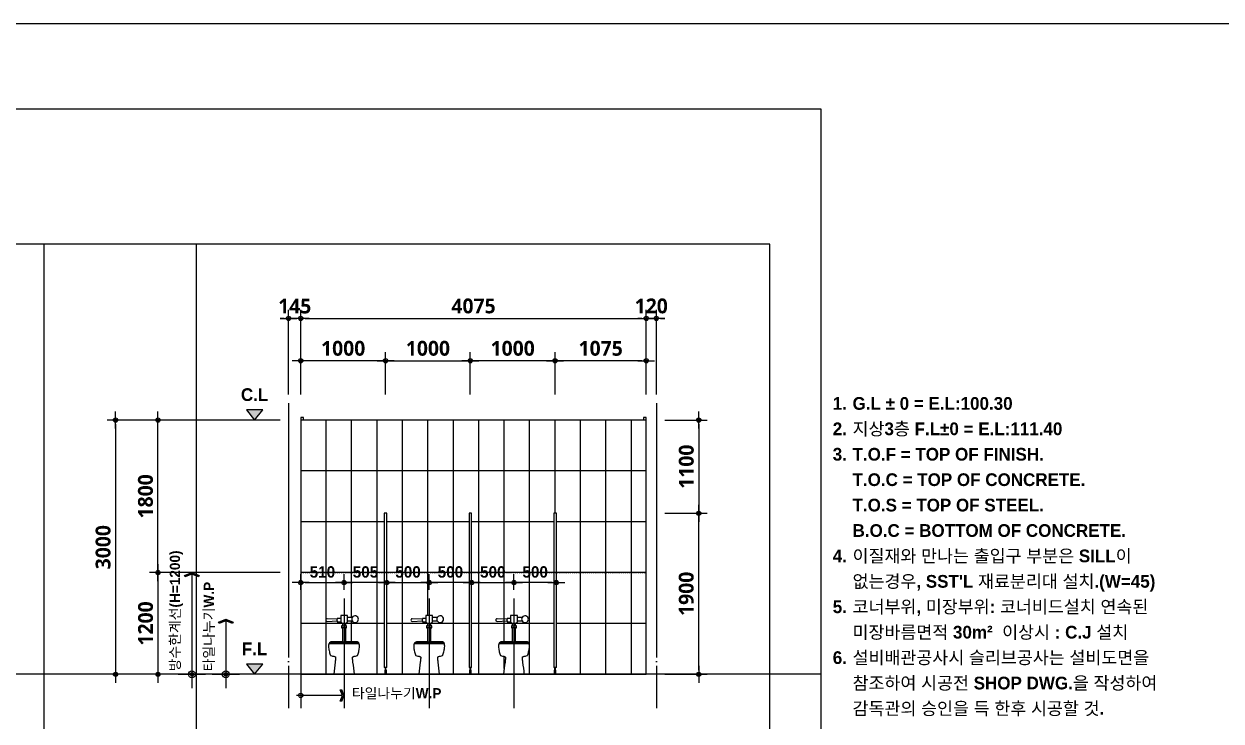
# Model space of a CAD drawing. Header units: millimetres. Extents: x 0 to 336000, y 0 to 30768.
# Drawn here: x 279099 to 293223, y 21473 to 29700 of the extents above; entities that cross this region are included whole.
import ezdxf
from ezdxf.enums import TextEntityAlignment as Align

# ---------------------------------------------------------------- set-up
doc = ezdxf.new("R2010")
doc.units = ezdxf.units.MM
doc.header["$LTSCALE"] = 50
doc.linetypes.add('CEN', pattern=[62, 60, -1, 0, -1])
doc.linetypes.add('HID', pattern=[0.5, 0.25, -0.25])
doc.layers.get('Defpoints').update_dxf_attribs({"color": 153})
for name, color, linetype in [('A-ANNO-DIM', 4, 'Continuous'), ('A-ANNO-GRA1', 7, 'Continuous'), ('A-ANNO-SYMB', 7, 'Continuous'), ('A-ANNO-TEXT1', 7, 'Continuous'), ('A-ANNO-TITL', 7, 'Continuous'), ('A-CEN', 1, 'CEN'), ('A-FLOR-TOIL-ELE2', 4, 'Continuous'), ('A-FLOR-TOIL-TILE', 8, 'Continuous'), ('A-ST-AXIS-DIM', 7, 'Continuous'), ('CEN', 1, 'Continuous'), ('DIM', 7, 'Continuous'), ('ELE2', 3, 'Continuous'), ('FUR', 4, 'Continuous'), ('HID', 7, 'HID')]:
    doc.layers.add(name, color=color, linetype=linetype)
doc.layers.add('G(그리드1)', color=185, linetype='Continuous', plot=False)
doc.layers.add('G(그리드2)', color=235, linetype='Continuous', plot=False)
doc.styles.add('2020음성 1차', font='나눔고딕Bold.ttf')
doc.styles.add('SH_진천_나눔', font='')
doc.styles.get('SH_진천_나눔').set_extended_font_data('NanumGothic', bold=True)
doc.dimstyles.new('SHP 50', dxfattribs={"dimscale": 50, "dimtxt": 3.5, "dimasz": 1, "dimexe": 2, "dimexo": 2, "dimgap": 1, "dimtad": 1, "dimdec": 0, "dimzin": 0, "dimdsep": 46, "dimtxsty": 'SH_진천_나눔', "dimblk": 'DIMDOT', "dimcen": 0.09, "dimclrd": 256, "dimclre": 256, "dimclrt": 3, "dimadec": 0, "dimazin": 1, "dimtfac": 1, "dimtdec": 0, "dimtix": 1, "dimtmove": 2, "dimatfit": 0, "dimldrblk": 'DIMDOT', "dimfxl": 1, "dimtolj": 1, "dimtzin": 0, "dimlwd": -1, "dimlwe": -1, "dimarcsym": 0})
doc.dimstyles.new('SHP 50내부', dxfattribs={"dimscale": 50, "dimtxt": 2.7, "dimasz": 1, "dimexe": 2, "dimexo": 2, "dimgap": 1, "dimtad": 1, "dimdec": 0, "dimzin": 0, "dimdsep": 46, "dimtxsty": '2020음성 1차', "dimblk": 'DIMDOT', "dimcen": 0.09, "dimclrd": 256, "dimclre": 256, "dimclrt": 3, "dimadec": 0, "dimazin": 1, "dimtfac": 1, "dimtdec": 0, "dimtix": 1, "dimtmove": 2, "dimatfit": 0, "dimldrblk": 'DIMDOT', "dimfxl": 1, "dimtolj": 1, "dimtzin": 0, "dimlwd": -1, "dimlwe": -1, "dimarcsym": 0})

# ---------------------------------------------------------------- blocks, each defined once
blk = doc.blocks.new('DIMDOT')
at = {"color": 0}
blk.add_line((-2, 0), (2, 0), dxfattribs=at)
for radius in [0.5, 0.25]:
    blk.add_circle((0, 0), radius, dxfattribs=at)
blk = doc.blocks.new('*D22505')
at = {"layer": 'A-ST-AXIS-DIM'}
for p, q in [((282220, 25325), (282220, 26325)), ((282365, 25325), (282365, 26325)), ((282170, 26225), (282120, 26225)), ((282365, 26225), (282220, 26225)), ((282415, 26225), (282465, 26225))]:
    blk.add_line(p, q, dxfattribs=at)
at = {"layer": 'Defpoints', "color": 0}
for p in [(282220, 26225), (282220, 25225), (282365, 25225)]:
    blk.add_point(p, dxfattribs=at)
at = {"layer": 'A-ST-AXIS-DIM', "linetype": 'ByBlock', "xscale": 50, "yscale": 50, "zscale": 50}
blk.add_blockref('DIMDOT', (282220, 26225), dxfattribs=at)
at = {"layer": 'A-ST-AXIS-DIM', "linetype": 'ByBlock', "xscale": 50, "yscale": 50, "zscale": 50, "rotation": 180}
blk.add_blockref('DIMDOT', (282365, 26225), dxfattribs=at)
at = {"layer": 'A-ST-AXIS-DIM', "color": 3, "insert": (282293, 26370), "char_height": 175, "attachment_point": 5, "style": 'SH_진천_나눔'}
blk.add_mtext('\\A1;145', dxfattribs=at)
blk = doc.blocks.new('*D22506')
at = {"layer": 'A-ST-AXIS-DIM'}
for p, q in [((282365, 25325), (282365, 26325)), ((286440, 25325), (286440, 26325)), ((282415, 26225), (286390, 26225))]:
    blk.add_line(p, q, dxfattribs=at)
at = {"layer": 'Defpoints', "color": 0}
for p in [(286440, 26225), (282365, 25225), (286440, 25225)]:
    blk.add_point(p, dxfattribs=at)
at = {"layer": 'A-ST-AXIS-DIM', "linetype": 'ByBlock', "xscale": 50, "yscale": 50, "zscale": 50, "rotation": 180}
blk.add_blockref('DIMDOT', (282365, 26225), dxfattribs=at)
at = {"layer": 'A-ST-AXIS-DIM', "linetype": 'ByBlock', "xscale": 50, "yscale": 50, "zscale": 50}
blk.add_blockref('DIMDOT', (286440, 26225), dxfattribs=at)
at = {"layer": 'A-ST-AXIS-DIM', "color": 3, "insert": (284403, 26371), "char_height": 175, "attachment_point": 5, "style": 'SH_진천_나눔'}
blk.add_mtext('\\A1;4075', dxfattribs=at)
blk = doc.blocks.new('*D22507')
at = {"layer": 'A-ST-AXIS-DIM'}
for p, q in [((286440, 25325), (286440, 26325)), ((286560, 25325), (286560, 26325)), ((286390, 26225), (286340, 26225)), ((286440, 26225), (286560, 26225)), ((286610, 26225), (286660, 26225))]:
    blk.add_line(p, q, dxfattribs=at)
at = {"layer": 'Defpoints', "color": 0}
for p in [(286560, 26225), (286440, 25225), (286560, 25225)]:
    blk.add_point(p, dxfattribs=at)
at = {"layer": 'A-ST-AXIS-DIM', "linetype": 'ByBlock', "xscale": 50, "yscale": 50, "zscale": 50}
blk.add_blockref('DIMDOT', (286440, 26225), dxfattribs=at)
at = {"layer": 'A-ST-AXIS-DIM', "linetype": 'ByBlock', "xscale": 50, "yscale": 50, "zscale": 50, "rotation": 180}
blk.add_blockref('DIMDOT', (286560, 26225), dxfattribs=at)
at = {"layer": 'A-ST-AXIS-DIM', "color": 3, "insert": (286500, 26371), "char_height": 175, "attachment_point": 5, "style": 'SH_진천_나눔'}
blk.add_mtext('\\A1;120', dxfattribs=at)
blk = doc.blocks.new('*D22508')
at = {"layer": 'A-ST-AXIS-DIM'}
for p, q in [((282120, 25025), (280080, 25025)), ((280180, 24975), (280180, 22075)), ((282120, 22025), (280080, 22025))]:
    blk.add_line(p, q, dxfattribs=at)
at = {"layer": 'Defpoints', "color": 0}
for p in [(282220, 25025), (280180, 22025), (282220, 22025)]:
    blk.add_point(p, dxfattribs=at)
at = {"layer": 'A-ST-AXIS-DIM', "linetype": 'ByBlock', "xscale": 50, "yscale": 50, "zscale": 50}
for p, rotation in [((280180, 25025), 90), ((280180, 22025), 270)]:
    blk.add_blockref('DIMDOT', p, dxfattribs=dict(at, rotation=rotation))
at = {"layer": 'A-ST-AXIS-DIM', "color": 3, "insert": (280033, 23525), "char_height": 175, "attachment_point": 5, "rotation": 90, "style": 'SH_진천_나눔'}
blk.add_mtext('\\A1;3000', dxfattribs=at)
blk = doc.blocks.new('*D22509')
at = {"layer": 'A-ST-AXIS-DIM'}
for p, q in [((282120, 25025), (280580, 25025)), ((280680, 23275), (280680, 24975)), ((282120, 23225), (280580, 23225))]:
    blk.add_line(p, q, dxfattribs=at)
at = {"layer": 'Defpoints', "color": 0}
for p in [(280680, 25025), (282220, 25025), (282220, 23225)]:
    blk.add_point(p, dxfattribs=at)
at = {"layer": 'A-ST-AXIS-DIM', "linetype": 'ByBlock', "xscale": 50, "yscale": 50, "zscale": 50}
for p, rotation in [((280680, 25025), 90), ((280680, 23225), 270)]:
    blk.add_blockref('DIMDOT', p, dxfattribs=dict(at, rotation=rotation))
at = {"layer": 'A-ST-AXIS-DIM', "color": 3, "insert": (280533, 24125), "char_height": 175, "attachment_point": 5, "rotation": 90, "style": 'SH_진천_나눔'}
blk.add_mtext('\\A1;1800', dxfattribs=at)
blk = doc.blocks.new('*D22510')
at = {"layer": 'A-ST-AXIS-DIM'}
for p, q in [((282120, 23225), (280580, 23225)), ((280680, 23175), (280680, 22075)), ((282120, 22025), (280580, 22025))]:
    blk.add_line(p, q, dxfattribs=at)
at = {"layer": 'Defpoints', "color": 0}
for p in [(282220, 23225), (280680, 22025), (282220, 22025)]:
    blk.add_point(p, dxfattribs=at)
at = {"layer": 'A-ST-AXIS-DIM', "linetype": 'ByBlock', "xscale": 50, "yscale": 50, "zscale": 50}
for p, rotation in [((280680, 23225), 90), ((280680, 22025), 270)]:
    blk.add_blockref('DIMDOT', p, dxfattribs=dict(at, rotation=rotation))
at = {"layer": 'A-ST-AXIS-DIM', "color": 3, "insert": (280534, 22625), "char_height": 175, "attachment_point": 5, "rotation": 90, "style": 'SH_진천_나눔'}
blk.add_mtext('\\A1;1200', dxfattribs=at)
blk = doc.blocks.new('*D22511')
at = {"layer": 'A-ST-AXIS-DIM'}
for p, q in [((286660, 23925), (287160, 23925)), ((287060, 22075), (287060, 23875)), ((286660, 22025), (287160, 22025))]:
    blk.add_line(p, q, dxfattribs=at)
at = {"layer": 'Defpoints', "color": 0}
for p in [(286560, 23925), (287060, 23925), (286560, 22025)]:
    blk.add_point(p, dxfattribs=at)
at = {"layer": 'A-ST-AXIS-DIM', "linetype": 'ByBlock', "xscale": 50, "yscale": 50, "zscale": 50}
for p, rotation in [((287060, 23925), 90), ((287060, 22025), 270)]:
    blk.add_blockref('DIMDOT', p, dxfattribs=dict(at, rotation=rotation))
at = {"layer": 'A-ST-AXIS-DIM', "color": 3, "insert": (286913, 22975), "char_height": 175, "attachment_point": 5, "rotation": 90, "style": 'SH_진천_나눔'}
blk.add_mtext('\\A1;1900', dxfattribs=at)
blk = doc.blocks.new('*D22512')
at = {"layer": 'A-ST-AXIS-DIM'}
for p, q in [((286660, 25025), (287160, 25025)), ((287060, 24975), (287060, 23975)), ((286660, 23925), (287160, 23925))]:
    blk.add_line(p, q, dxfattribs=at)
at = {"layer": 'Defpoints', "color": 0}
for p in [(286560, 25025), (286560, 23925), (287060, 23925)]:
    blk.add_point(p, dxfattribs=at)
at = {"layer": 'A-ST-AXIS-DIM', "linetype": 'ByBlock', "xscale": 50, "yscale": 50, "zscale": 50}
for p, rotation in [((287060, 25025), 90), ((287060, 23925), 270)]:
    blk.add_blockref('DIMDOT', p, dxfattribs=dict(at, rotation=rotation))
at = {"layer": 'A-ST-AXIS-DIM', "color": 3, "insert": (286914, 24475), "char_height": 175, "attachment_point": 5, "rotation": 90, "style": 'SH_진천_나눔'}
blk.add_mtext('\\A1;1100', dxfattribs=at)
blk = doc.blocks.new('*D22513')
at = {"layer": 'A-ST-AXIS-DIM'}
for p, q in [((282365, 25325), (282365, 25825)), ((283315, 25725), (282415, 25725)), ((283365, 25325), (283365, 25825))]:
    blk.add_line(p, q, dxfattribs=at)
at = {"layer": 'Defpoints', "color": 0}
for p in [(282365, 25725), (282365, 25225), (283365, 25225)]:
    blk.add_point(p, dxfattribs=at)
at = {"layer": 'A-ST-AXIS-DIM', "linetype": 'ByBlock', "xscale": 50, "yscale": 50, "zscale": 50, "rotation": 180}
blk.add_blockref('DIMDOT', (282365, 25725), dxfattribs=at)
at = {"layer": 'A-ST-AXIS-DIM', "linetype": 'ByBlock', "xscale": 50, "yscale": 50, "zscale": 50}
blk.add_blockref('DIMDOT', (283365, 25725), dxfattribs=at)
at = {"layer": 'A-ST-AXIS-DIM', "color": 3, "insert": (282865, 25871), "char_height": 175, "attachment_point": 5, "style": 'SH_진천_나눔'}
blk.add_mtext('\\A1;1000', dxfattribs=at)
blk = doc.blocks.new('*D22514')
at = {"layer": 'A-ST-AXIS-DIM'}
for p, q in [((285365, 25325), (285365, 25825)), ((286390, 25725), (285415, 25725)), ((286440, 25325), (286440, 25825))]:
    blk.add_line(p, q, dxfattribs=at)
at = {"layer": 'Defpoints', "color": 0}
for p in [(285365, 25725), (285365, 25225), (286440, 25225)]:
    blk.add_point(p, dxfattribs=at)
at = {"layer": 'A-ST-AXIS-DIM', "linetype": 'ByBlock', "xscale": 50, "yscale": 50, "zscale": 50, "rotation": 180}
blk.add_blockref('DIMDOT', (285365, 25725), dxfattribs=at)
at = {"layer": 'A-ST-AXIS-DIM', "linetype": 'ByBlock', "xscale": 50, "yscale": 50, "zscale": 50}
blk.add_blockref('DIMDOT', (286440, 25725), dxfattribs=at)
at = {"layer": 'A-ST-AXIS-DIM', "color": 3, "insert": (285903, 25871), "char_height": 175, "attachment_point": 5, "style": 'SH_진천_나눔'}
blk.add_mtext('\\A1;1075', dxfattribs=at)
blk = doc.blocks.new('ARROWX')
blk.add_lwpolyline([(-0.2, -0.5), (-0.293, -0.463), (-0.108, 0), (-0.293, 0.463), (-0.2, 0.5), (0, 0)], close=True)
for points in [[(-0.2, 0.5), (-0.293, 0.463), (0, 0), (-0.108, 0)], [(0, 0), (-0.108, 0), (-0.2, -0.5), (-0.293, -0.463)]]:
    blk.add_solid(points)
blk = doc.blocks.new('Z_DOT')
at = {"layer": 'DIM', "color": 0}
for p, q in [((0, -3), (0, 3)), ((-3, 0), (3, 0))]:
    blk.add_line(p, q, dxfattribs=at)
for radius in [0.75, 0.375]:
    blk.add_circle((0, 0), radius, dxfattribs=at)
blk = doc.blocks.new('*D22515')
at = {"layer": 'A-ST-AXIS-DIM'}
for p, q in [((283365, 25325), (283365, 25825)), ((283415, 25725), (284315, 25725)), ((284365, 25325), (284365, 25825))]:
    blk.add_line(p, q, dxfattribs=at)
at = {"layer": 'Defpoints', "color": 0}
for p in [(284365, 25725), (283365, 25225), (284365, 25225)]:
    blk.add_point(p, dxfattribs=at)
at = {"layer": 'A-ST-AXIS-DIM', "linetype": 'ByBlock', "xscale": 50, "yscale": 50, "zscale": 50, "rotation": 180}
blk.add_blockref('DIMDOT', (283365, 25725), dxfattribs=at)
at = {"layer": 'A-ST-AXIS-DIM', "linetype": 'ByBlock', "xscale": 50, "yscale": 50, "zscale": 50}
blk.add_blockref('DIMDOT', (284365, 25725), dxfattribs=at)
at = {"layer": 'A-ST-AXIS-DIM', "color": 3, "insert": (283865, 25871), "char_height": 175, "attachment_point": 5, "style": 'SH_진천_나눔'}
blk.add_mtext('\\A1;1000', dxfattribs=at)
blk = doc.blocks.new('*D22516')
at = {"layer": 'A-ST-AXIS-DIM'}
for p, q in [((284365, 25325), (284365, 25825)), ((285315, 25725), (284415, 25725)), ((285365, 25325), (285365, 25825))]:
    blk.add_line(p, q, dxfattribs=at)
at = {"layer": 'Defpoints', "color": 0}
for p in [(284365, 25725), (284365, 25225), (285365, 25225)]:
    blk.add_point(p, dxfattribs=at)
at = {"layer": 'A-ST-AXIS-DIM', "linetype": 'ByBlock', "xscale": 50, "yscale": 50, "zscale": 50, "rotation": 180}
blk.add_blockref('DIMDOT', (284365, 25725), dxfattribs=at)
at = {"layer": 'A-ST-AXIS-DIM', "linetype": 'ByBlock', "xscale": 50, "yscale": 50, "zscale": 50}
blk.add_blockref('DIMDOT', (285365, 25725), dxfattribs=at)
at = {"layer": 'A-ST-AXIS-DIM', "color": 3, "insert": (284865, 25871), "char_height": 175, "attachment_point": 5, "style": 'SH_진천_나눔'}
blk.add_mtext('\\A1;1000', dxfattribs=at)
blk = doc.blocks.new('*D22517')
at = {"layer": 'A-ANNO-DIM'}
for p, q in [((282365, 23020), (282365, 23208)), ((282876, 23020), (282876, 23208)), ((282415, 23108), (282826, 23108))]:
    blk.add_line(p, q, dxfattribs=at)
at = {"layer": 'Defpoints', "color": 0}
for p in [(282876, 23108), (282365, 22920), (282876, 22920)]:
    blk.add_point(p, dxfattribs=at)
at = {"layer": 'A-ANNO-DIM', "linetype": 'ByBlock', "xscale": 50, "yscale": 50, "zscale": 50, "rotation": 180}
blk.add_blockref('DIMDOT', (282365, 23108), dxfattribs=at)
at = {"layer": 'A-ANNO-DIM', "linetype": 'ByBlock', "xscale": 50, "yscale": 50, "zscale": 50}
blk.add_blockref('DIMDOT', (282876, 23108), dxfattribs=at)
at = {"layer": 'A-ANNO-DIM', "color": 3, "insert": (282620, 23232), "char_height": 135, "attachment_point": 5, "style": '2020음성 1차'}
blk.add_mtext('\\A1;510', dxfattribs=at)
blk = doc.blocks.new('*D22518')
at = {"layer": 'A-ANNO-DIM'}
for p, q in [((282876, 23020), (282876, 23208)), ((283380, 23020), (283380, 23208)), ((283330, 23108), (282926, 23108))]:
    blk.add_line(p, q, dxfattribs=at)
at = {"layer": 'Defpoints', "color": 0}
for p in [(282876, 23108), (282876, 22920), (283380, 22920)]:
    blk.add_point(p, dxfattribs=at)
at = {"layer": 'A-ANNO-DIM', "linetype": 'ByBlock', "xscale": 50, "yscale": 50, "zscale": 50, "rotation": 180}
blk.add_blockref('DIMDOT', (282876, 23108), dxfattribs=at)
at = {"layer": 'A-ANNO-DIM', "linetype": 'ByBlock', "xscale": 50, "yscale": 50, "zscale": 50}
blk.add_blockref('DIMDOT', (283380, 23108), dxfattribs=at)
at = {"layer": 'A-ANNO-DIM', "color": 3, "insert": (283128, 23232), "char_height": 135, "attachment_point": 5, "style": '2020음성 1차'}
blk.add_mtext('\\A1;505', dxfattribs=at)
blk = doc.blocks.new('*D22519')
at = {"layer": 'A-ANNO-DIM'}
for p, q in [((283380, 23020), (283380, 23208)), ((283880, 23020), (283880, 23208)), ((283430, 23108), (283830, 23108))]:
    blk.add_line(p, q, dxfattribs=at)
at = {"layer": 'Defpoints', "color": 0}
for p in [(283880, 23108), (283380, 22920), (283880, 22920)]:
    blk.add_point(p, dxfattribs=at)
at = {"layer": 'A-ANNO-DIM', "linetype": 'ByBlock', "xscale": 50, "yscale": 50, "zscale": 50, "rotation": 180}
blk.add_blockref('DIMDOT', (283380, 23108), dxfattribs=at)
at = {"layer": 'A-ANNO-DIM', "linetype": 'ByBlock', "xscale": 50, "yscale": 50, "zscale": 50}
blk.add_blockref('DIMDOT', (283880, 23108), dxfattribs=at)
at = {"layer": 'A-ANNO-DIM', "color": 3, "insert": (283630, 23232), "char_height": 135, "attachment_point": 5, "style": '2020음성 1차'}
blk.add_mtext('\\A1;500', dxfattribs=at)
blk = doc.blocks.new('*D22520')
at = {"layer": 'A-ANNO-DIM'}
for p, q in [((283880, 23020), (283880, 23208)), ((284380, 23020), (284380, 23208)), ((284330, 23108), (283930, 23108))]:
    blk.add_line(p, q, dxfattribs=at)
at = {"layer": 'Defpoints', "color": 0}
for p in [(283880, 23108), (283880, 22920), (284380, 22920)]:
    blk.add_point(p, dxfattribs=at)
at = {"layer": 'A-ANNO-DIM', "linetype": 'ByBlock', "xscale": 50, "yscale": 50, "zscale": 50, "rotation": 180}
blk.add_blockref('DIMDOT', (283880, 23108), dxfattribs=at)
at = {"layer": 'A-ANNO-DIM', "linetype": 'ByBlock', "xscale": 50, "yscale": 50, "zscale": 50}
blk.add_blockref('DIMDOT', (284380, 23108), dxfattribs=at)
at = {"layer": 'A-ANNO-DIM', "color": 3, "insert": (284130, 23232), "char_height": 135, "attachment_point": 5, "style": '2020음성 1차'}
blk.add_mtext('\\A1;500', dxfattribs=at)
blk = doc.blocks.new('*D22521')
at = {"layer": 'A-ANNO-DIM'}
for p, q in [((284380, 23020), (284380, 23208)), ((284880, 23020), (284880, 23208)), ((284430, 23108), (284830, 23108))]:
    blk.add_line(p, q, dxfattribs=at)
at = {"layer": 'Defpoints', "color": 0}
for p in [(284880, 23108), (284380, 22920), (284880, 22920)]:
    blk.add_point(p, dxfattribs=at)
at = {"layer": 'A-ANNO-DIM', "linetype": 'ByBlock', "xscale": 50, "yscale": 50, "zscale": 50, "rotation": 180}
blk.add_blockref('DIMDOT', (284380, 23108), dxfattribs=at)
at = {"layer": 'A-ANNO-DIM', "linetype": 'ByBlock', "xscale": 50, "yscale": 50, "zscale": 50}
blk.add_blockref('DIMDOT', (284880, 23108), dxfattribs=at)
at = {"layer": 'A-ANNO-DIM', "color": 3, "insert": (284630, 23232), "char_height": 135, "attachment_point": 5, "style": '2020음성 1차'}
blk.add_mtext('\\A1;500', dxfattribs=at)
blk = doc.blocks.new('*D22522')
at = {"layer": 'A-ANNO-DIM'}
for p, q in [((284880, 23020), (284880, 23208)), ((285380, 23020), (285380, 23208)), ((285330, 23108), (284930, 23108))]:
    blk.add_line(p, q, dxfattribs=at)
at = {"layer": 'Defpoints', "color": 0}
for p in [(284880, 23108), (284880, 22920), (285380, 22920)]:
    blk.add_point(p, dxfattribs=at)
at = {"layer": 'A-ANNO-DIM', "linetype": 'ByBlock', "xscale": 50, "yscale": 50, "zscale": 50, "rotation": 180}
blk.add_blockref('DIMDOT', (284880, 23108), dxfattribs=at)
at = {"layer": 'A-ANNO-DIM', "linetype": 'ByBlock', "xscale": 50, "yscale": 50, "zscale": 50}
blk.add_blockref('DIMDOT', (285380, 23108), dxfattribs=at)
at = {"layer": 'A-ANNO-DIM', "color": 3, "insert": (285130, 23232), "char_height": 135, "attachment_point": 5, "style": '2020음성 1차'}
blk.add_mtext('\\A1;500', dxfattribs=at)
blk = doc.blocks.new('_CIDOTB')
at = {"color": 0, "linetype": 'ByBlock'}
blk.add_line((2, 0), (-1, 0), dxfattribs=at)
blk.add_circle((0, 0), 0.5, dxfattribs=at)

msp = doc.modelspace()

# ---------------------------------------------------------------- hatches: boundary and pattern name
at = {"layer": 'A-ANNO-SYMB', "transparency": 33554687}
h = msp.add_hatch(color=256, dxfattribs=at)
h.dxf.hatch_style = 1
h.paths.add_polyline_path([(281915.5, 25145.5), (281724.5, 25145.5), (281820, 25025)])
h = msp.add_hatch(color=256, dxfattribs=at)
h.dxf.hatch_style = 1
h.paths.add_polyline_path([(281915.5, 22145.5), (281724.5, 22145.5), (281820, 22025)])

# ---------------------------------------------------------------- linework, layer by layer
at = {"layer": 'A-ANNO-GRA1'}
msp.add_line((279331.3, 27100), (279331.3, 1600), dxfattribs=at)
msp.add_lwpolyline([(253625.2, 27100), (253625.2, 1600), (287900, 1600), (287900, 27100)], close=True, dxfattribs=at)
at = {"layer": 'A-ANNO-SYMB'}
for p, q in [((281080, 23206.4), (281080, 22126.4)), ((281480, 22650.4), (281480, 22187)), ((282851.1, 21775), (282465, 21775))]:
    msp.add_line(p, q, dxfattribs=at)
at = {"layer": 'A-ANNO-SYMB', "transparency": 33554687}
for points in [[(281915.5, 25145.5), (281724.5, 25145.5), (281820, 25025)], [(281915.5, 22145.5), (281724.5, 22145.5), (281820, 22025)]]:
    msp.add_lwpolyline(points, close=True, dxfattribs=at)
at = {"layer": 'A-CEN'}
for p, q in [((282220, 25225), (282220, 21625)), ((286560, 25225), (286560, 21625))]:
    msp.add_line(p, q, dxfattribs=at)
at = {"layer": 'A-FLOR-TOIL-ELE2'}
for p, q in [((282795.5, 22655), (282795.5, 22675)), ((282835.5, 22685), (282835.5, 22645)), ((282855.5, 22625), (282895.5, 22625)), ((282915.5, 22655), (282915.5, 22695)), ((283800, 22655), (283800, 22675)), ((283840, 22685), (283840, 22645)), ((283860, 22625), (283900, 22625)), ((283920, 22655), (283920, 22695)), ((284800, 22655), (284800, 22675)), ((284840, 22685), (284840, 22645)), ((284860, 22625), (284900, 22625)), ((284920, 22655), (284920, 22695)), ((282855.5, 22595), (282895.5, 22595)), ((282895.5, 22575), (282855.5, 22575)), ((283860, 22595), (283900, 22595)), ((283900, 22575), (283860, 22575)), ((284860, 22595), (284900, 22595)), ((284900, 22575), (284860, 22575)), ((282700.5, 22390), (283050.5, 22390)), ((283705, 22390), (284055, 22390)), ((284705, 22390), (285055, 22390))]:
    msp.add_line(p, q, dxfattribs=at)
for points in [[(282997, 22025, 0.0180129), (282980.9, 22169, -0.0149456), (282975.5, 22215, -0.0218705), (282975.3, 22220.3, -0.0250611), (282975.5, 22225, -0.1729889), (282977.8, 22230, -0.1014298), (282985.5, 22235, -0.0753342), (282995.2, 22237.3, 0.0479594), (283010.5, 22240, 0.0271373), (283031.8, 22247.2, 0.1327098), (283035.5, 22250, 0.0854027), (283038.2, 22254.9, 0.018228), (283045.5, 22280, 0.0075446), (283051.2, 22304.1, 0.0087983), (283055.5, 22325, 0.0459014), (283058.4, 22356.9, 0.0632361), (283055.5, 22380, 0.0528089), (283052.1, 22389, 0.284079), (283050.5, 22390), (283050.4, 22395.9), (283031.2, 22407.4), (282895.5, 22409.9), (282895.5, 22575), (282905.5, 22575), (282905.5, 22595), (282895.5, 22595), (282895.5, 22625), (282915.5, 22645), (282915.5, 22655), (282970.9, 22655, 3.7320508), (282970.9, 22695), (282915.5, 22695), (282915.5, 22720), (282835.5, 22720), (282835.5, 22685), (282795.5, 22685), (282795.5, 22675), (282675.5, 22680, 1.0425343), (282675.5, 22650), (282795.5, 22655), (282795.5, 22645), (282835.5, 22645), (282855.5, 22625), (282855.5, 22595), (282845.5, 22595), (282845.5, 22575), (282855.5, 22575), (282855.5, 22409.9), (282725.1, 22407.4), (282703.3, 22395.9), (282700.5, 22390, 0.284079), (282698.9, 22389, 0.0528089), (282695.5, 22380, 0.0632361), (282692.6, 22356.9, 0.0459014), (282695.5, 22325, 0.0087983), (282699.8, 22304.1, 0.0075446), (282705.5, 22280, 0.018228), (282712.8, 22254.9, 0.0854027), (282715.5, 22250, 0.1327098), (282719.2, 22247.2, 0.0271373), (282740.5, 22240, 0.0479594), (282755.8, 22237.3, -0.0753342), (282765.5, 22235, -0.1014298), (282773.2, 22230, -0.1729889), (282775.5, 22225, -0.0250611), (282775.7, 22220.3, -0.0218705), (282775.5, 22215, -0.0149456), (282770.1, 22169, 0.0180129), (282754, 22025)], [(284001.5, 22025, 0.0180129), (283985.4, 22169, -0.0149456), (283980, 22215, -0.0218705), (283979.8, 22220.3, -0.0250611), (283980, 22225, -0.1729889), (283982.3, 22230, -0.1014298), (283990, 22235, -0.0753342), (283999.7, 22237.3, 0.0479594), (284015, 22240, 0.0271373), (284036.3, 22247.2, 0.1327098), (284040, 22250, 0.0854027), (284042.7, 22254.9, 0.018228), (284050, 22280, 0.0075446), (284055.7, 22304.1, 0.0087983), (284060, 22325, 0.0459014), (284062.9, 22356.9, 0.0632361), (284060, 22380, 0.0528089), (284056.6, 22389, 0.284079), (284055, 22390), (284054.9, 22395.9), (284035.7, 22407.4), (283900, 22409.9), (283900, 22575), (283910, 22575), (283910, 22595), (283900, 22595), (283900, 22625), (283920, 22645), (283920, 22655), (283975.4, 22655, 3.7320508), (283975.4, 22695), (283920, 22695), (283920, 22720), (283840, 22720), (283840, 22685), (283800, 22685), (283800, 22675), (283680, 22680, 1.0425343), (283680, 22650), (283800, 22655), (283800, 22645), (283840, 22645), (283860, 22625), (283860, 22595), (283850, 22595), (283850, 22575), (283860, 22575), (283860, 22409.9), (283729.6, 22407.4), (283707.8, 22395.9), (283705, 22390, 0.284079), (283703.4, 22389, 0.0528089), (283700, 22380, 0.0632361), (283697.1, 22356.9, 0.0459014), (283700, 22325, 0.0087983), (283704.3, 22304.1, 0.0075446), (283710, 22280, 0.018228), (283717.3, 22254.9, 0.0854027), (283720, 22250, 0.1327098), (283723.7, 22247.2, 0.0271373), (283745, 22240, 0.0479594), (283760.3, 22237.3, -0.0753342), (283770, 22235, -0.1014298), (283777.7, 22230, -0.1729889), (283780, 22225, -0.0250611), (283780.2, 22220.3, -0.0218705), (283780, 22215, -0.0149456), (283774.6, 22169, 0.0180129), (283758.5, 22025)], [(285001.5, 22025, 0.0180129), (284985.4, 22169, -0.0149456), (284980, 22215, -0.0218705), (284979.8, 22220.3, -0.0250611), (284980, 22225, -0.1729889), (284982.3, 22230, -0.1014298), (284990, 22235, -0.0753342), (284999.7, 22237.3, 0.0479594), (285015, 22240, 0.0271373), (285036.3, 22247.2, 0.1327098), (285040, 22250, 0.0854027), (285042.7, 22254.9, 0.018228), (285050, 22280, 0.0075446), (285055.7, 22304.1, 0.0087983), (285060, 22325, 0.0459014), (285062.9, 22356.9, 0.0632361), (285060, 22380, 0.0528089), (285056.6, 22389, 0.284079), (285055, 22390), (285054.9, 22395.9), (285035.7, 22407.4), (284900, 22409.9), (284900, 22575), (284910, 22575), (284910, 22595), (284900, 22595), (284900, 22625), (284920, 22645), (284920, 22655), (284975.4, 22655, 3.7320508), (284975.4, 22695), (284920, 22695), (284920, 22720), (284840, 22720), (284840, 22685), (284800, 22685), (284800, 22675), (284680, 22680, 1.0425343), (284680, 22650), (284800, 22655), (284800, 22645), (284840, 22645), (284860, 22625), (284860, 22595), (284850, 22595), (284850, 22575), (284860, 22575), (284860, 22409.9), (284729.6, 22407.4), (284707.8, 22395.9), (284705, 22390, 0.284079), (284703.4, 22389, 0.0528089), (284700, 22380, 0.0632361), (284697.1, 22356.9, 0.0459014), (284700, 22325, 0.0087983), (284704.3, 22304.1, 0.0075446), (284710, 22280, 0.018228), (284717.3, 22254.9, 0.0854027), (284720, 22250, 0.1327098), (284723.7, 22247.2, 0.0271373), (284745, 22240, 0.0479594), (284760.3, 22237.3, -0.0753342), (284770, 22235, -0.1014298), (284777.7, 22230, -0.1729889), (284780, 22225, -0.0250611), (284780.2, 22220.3, -0.0218705), (284780, 22215, -0.0149456), (284774.6, 22169, 0.0180129), (284758.5, 22025)]]:
    msp.add_lwpolyline(points, format="xyb", close=True, dxfattribs=at)
for points in [[(283050.4, 22395.9), (282703.3, 22395.9)], [(282855.5, 22409.9), (282876.9, 22410.3), (282895.5, 22409.9)], [(284054.9, 22395.9), (283707.8, 22395.9)], [(283860, 22409.9), (283881.4, 22410.3), (283900, 22409.9)], [(285054.9, 22395.9), (284707.8, 22395.9)], [(284860, 22409.9), (284881.4, 22410.3), (284900, 22409.9)]]:
    msp.add_lwpolyline(points, dxfattribs=at)
for centre in [(283005.5, 22675), (284010, 22675), (285010, 22675)]:
    msp.add_arc(centre, 40, 150, 210, dxfattribs=at)
at = {"layer": 'A-FLOR-TOIL-TILE'}
for p, q in [((286440, 25025), (282365, 25025)), ((282665, 22676.3), (282665, 25025)), ((282965, 22695), (282965, 25025)), ((283265, 22025), (283265, 25025)), ((283565, 22025), (283565, 25025)), ((283865, 22720), (283865, 25025)), ((284165, 22025), (284165, 25025)), ((284465, 22025), (284465, 25025)), ((284765, 22408.1), (284765, 25025)), ((285065, 22025), (285065, 25025)), ((285365, 23925), (285365, 25025)), ((285665, 22025), (285665, 25025)), ((285965, 22025), (285965, 25025)), ((286265, 22025), (286265, 25025)), ((286440, 24425), (282365, 24425)), ((283350, 23825), (282365, 23825)), ((284350, 23825), (283380, 23825)), ((285350, 23825), (284380, 23825)), ((286440, 23825), (285380, 23825)), ((286440, 23225), (282365, 23225)), ((283350, 22625), (282365, 22625)), ((282665, 22025), (282665, 22653.7)), ((282965, 22408.6), (282965, 22655)), ((284350, 22625), (283380, 22625)), ((285350, 22625), (284380, 22625)), ((286440, 22625), (285380, 22625)), ((284765, 22095), (284765, 22236.6))]:
    msp.add_line(p, q, dxfattribs=at)
at = {"layer": 'CEN'}
for p, q in [((282875.5, 22920), (282875.5, 21625)), ((283880, 22920), (283880, 21625)), ((284880, 22920), (284880, 21625)), ((282365, 22025), (282365, 21625))]:
    msp.add_line(p, q, dxfattribs=at)
at = {"layer": 'Defpoints'}
for points in [[(294000, 0), (294000, 29700), (252000, 29700), (252000, 0)], [(253025.2, 28700), (288500, 28700), (288500, 1000), (253025.2, 1000)]]:
    msp.add_lwpolyline(points, close=True, dxfattribs=at)
at = {"layer": 'ELE2'}
msp.add_lwpolyline([(286440, 25025), (286440, 25055), (286410, 25055), (286410, 25025), (282395, 25025), (282395, 25055), (282365, 25055), (282365, 25025), (282365, 22025), (286440, 22025)], close=True, dxfattribs=at)
at = {"layer": 'FUR'}
for p, q in [((283380, 23925), (283350, 23925)), ((283350, 23925), (283350, 22105)), ((283380, 22105), (283380, 23925)), ((284380, 23925), (284350, 23925)), ((284350, 23925), (284350, 22105)), ((284380, 22105), (284380, 23925)), ((285380, 23925), (285350, 23925)), ((285350, 23925), (285350, 22105)), ((285380, 22105), (285380, 23925)), ((283380, 22105), (283350, 22105)), ((284380, 22105), (284350, 22105)), ((285380, 22105), (285350, 22105))]:
    msp.add_line(p, q, dxfattribs=at)
for points in [[(283365, 22025), (283375, 22025), (283375, 22070, 0.4142136), (283370, 22075), (283360, 22075, 0.4142136), (283355, 22070), (283355, 22025)], [(284365, 22025), (284375, 22025), (284375, 22070, 0.4142136), (284370, 22075), (284360, 22075, 0.4142136), (284355, 22070), (284355, 22025)], [(285365, 22025), (285375, 22025), (285375, 22070, 0.4142136), (285370, 22075), (285360, 22075, 0.4142136), (285355, 22070), (285355, 22025)]]:
    msp.add_lwpolyline(points, format="xyb", close=True, dxfattribs=at)
for points in [[(283360, 22075), (283370, 22075), (283370, 22105), (283360, 22105)], [(284360, 22075), (284370, 22075), (284370, 22105), (284360, 22105)], [(285360, 22075), (285370, 22075), (285370, 22105), (285360, 22105)]]:
    msp.add_lwpolyline(points, close=True, dxfattribs=at)
at = {"layer": 'G(그리드1)'}
msp.add_line((288500, 22025), (270762.6, 22025), dxfattribs=at)
at = {"layer": 'G(그리드2)'}
msp.add_line((281131.3, 27100), (281131.3, 1000), dxfattribs=at)
at = {"layer": 'HID'}
msp.add_line((282365, 23225), (286440, 23225), dxfattribs=at)

# ---------------------------------------------------------------- block references
at = {"layer": 'A-ANNO-SYMB'}
for name, p, xscale, yscale, zscale, rotation in [('ARROWX', (281080, 23225), 172.7999999999884, 172.7999999999884, 172.7999999999884, 90), ('ARROWX', (281480, 22676.2), 172.7999999999884, 172.7999999999884, 172.7999999999884, 90), ('Z_DOT', (281080, 22025), 54, 54, 54, 270), ('Z_DOT', (281480, 22025), 54, 54, 54, 270)]:
    msp.add_blockref(name, p, dxfattribs=dict(at, xscale=xscale, yscale=yscale, zscale=zscale, rotation=rotation))
for name, p, xscale, yscale, zscale in [('_CIDOTB', (282365, 21775), 50, 50, 50), ('ARROWX', (282872.7, 21775), 144, 144, 144)]:
    msp.add_blockref(name, p, dxfattribs=dict(at, xscale=xscale, yscale=yscale, zscale=zscale))

# ---------------------------------------------------------------- texts
at = {"layer": 'A-ANNO-TEXT1', "style": '2020음성 1차'}
for s, p in [('C.L', (281820, 25325.5)), ('F.L', (281820, 22325.5))]:
    msp.add_text(s, height=150, dxfattribs=at).set_placement(p, align=Align.MIDDLE_CENTER)
for s, p in [('방수한계선(H=1200)', (280939.8, 22059.9)), ('타일나누기W.P', (281339.8, 22059.9))]:
    msp.add_text(s, height=120, rotation=90, dxfattribs=at).set_placement(p)
msp.add_text('타일나누기W.P', height=120, dxfattribs=at).set_placement((282967.9, 21801.4), align=Align.MIDDLE_LEFT)
at = {"layer": 'A-ANNO-TITL', "style": '2020음성 1차'}
for s, p in [('1.', (288724.8, 25221.8)), ('2.', (288724.8, 24921.8)), ('3.', (288724.8, 24621.8)), ('4.', (288724.8, 23421.8)), ('5.', (288724.8, 22821.8)), ('6.', (288724.8, 22221.8))]:
    msp.add_text(s, height=150, dxfattribs=at).set_placement(p, align=Align.MIDDLE_CENTER)
for s, p in [('G.L %%P 0 = E.L:100.30', (288874.8, 25221.8)), ('지상3층 F.L%%P0 = E.L:111.40', (288874.8, 24921.8)), ('T.O.F = TOP OF FINISH.', (288874.8, 24621.8)), ('T.O.C = TOP OF CONCRETE.', (288874.8, 24321.8)), ('T.O.S = TOP OF STEEL.', (288874.8, 24021.8)), ('B.O.C = BOTTOM OF CONCRETE.', (288874.8, 23721.8)), ('이질재와 만나는 출입구 부분은 SILL이', (288874.8, 23421.8)), ("없는경우, SST'L 재료분리대 설치.(W=45)", (288874.8, 23121.8)), ('코너부위, 미장부위: 코너비드설치 연속된', (288874.8, 22821.8)), ('미장바름면적 30m²  이상시 : C.J 설치 ', (288874.8, 22521.8)), ('설비배관공사시 슬리브공사는 설비도면을', (288874.8, 22221.8)), ('참조하여 시공전 SHOP DWG.을 작성하여 ', (288874.8, 21921.8)), ('감독관의 승인을 득 한후 시공할 것.', (288874.8, 21621.8))]:
    msp.add_text(s, height=150, dxfattribs=at).set_placement(p, align=Align.MIDDLE_LEFT)

# ---------------------------------------------------------------- dimensions: what is measured, and where the dimension line sits
at = {"layer": 'A-ANNO-DIM'}
dim = msp.add_linear_dim(base=(282875.5000002, 23108.1917867), p1=(282365.0000002, 22920.0003465), p2=(282875.5000002, 22920.0003465), dimstyle='SHP 50내부', override={"dimtxsty": '2020음성 1차', "dimldrblk": 'DIMDOT'}, dxfattribs=at)
dim.commit()
dim.dimension.update_dxf_attribs({"geometry": '*D22517', "text_midpoint": (282620.2500002, 23232.4034344)})
for base, p1, p2, angle, picture, middle in [((282875.5000002, 23108.1917867), (283380.0000002, 22920.0003465), (282875.5000002, 22920.0003465), 180, '*D22518', (283127.7500002, 23232.4034344)), ((283880, 23108.2), (283380, 22920), (283880, 22920), 0, '*D22519', (283630, 23232.4)), ((283880, 23108.2), (284380, 22920), (283880, 22920), 180, '*D22520', (284130, 23232.4)), ((284880, 23108.2), (284380, 22920), (284880, 22920), 0, '*D22521', (284630, 23232.4)), ((284880, 23108.2), (285380, 22920), (284880, 22920), 180, '*D22522', (285130, 23232.4))]:
    dim = msp.add_linear_dim(base=base, p1=p1, p2=p2, angle=angle, dimstyle='SHP 50내부', override={"dimtxsty": '2020음성 1차', "dimldrblk": 'DIMDOT'}, dxfattribs=at)
    dim.commit()
    dim.dimension.update_dxf_attribs({"geometry": picture, "text_midpoint": middle})
at = {"layer": 'A-ST-AXIS-DIM'}
for base, p1, p2, picture, middle in [((282220, 26225), (282365, 25225), (282220, 25225), '*D22505', (282292.5, 26370.5)), ((282365, 25725), (283365, 25225), (282365, 25225), '*D22513', (282865, 25871)), ((285365, 25725), (286440, 25225), (285365, 25225), '*D22514', (285902.5, 25871.2))]:
    dim = msp.add_linear_dim(base=base, p1=p1, p2=p2, dimstyle='SHP 50', override={"dimtxsty": 'SH_진천_나눔', "dimldrblk": 'DIMDOT'}, dxfattribs=at)
    dim.commit()
    dim.dimension.update_dxf_attribs({"geometry": picture, "text_midpoint": middle})
for base, p1, p2, angle, picture, middle in [((286440, 26225), (282365, 25225), (286440, 25225), 180, '*D22506', (284402.5, 26371.2)), ((286560, 26225), (286440, 25225), (286560, 25225), 180, '*D22507', (286500, 26371.2)), ((284365, 25725), (283365, 25225), (284365, 25225), 180, '*D22515', (283865, 25871)), ((284365, 25725), (285365, 25225), (284365, 25225), 0, '*D22516', (284865, 25871)), ((280180, 22025), (282220, 25025), (282220, 22025), 270, '*D22508', (280033.4, 23525)), ((280680, 25025), (282220, 23225), (282220, 25025), 90, '*D22509', (280533.4, 24125)), ((287060, 23925), (286560, 25025), (286560, 23925), 270, '*D22512', (286914, 24475)), ((287060, 23925), (286560, 22025), (286560, 23925), 90, '*D22511', (286913.4, 22975)), ((280680, 22025), (282220, 23225), (282220, 22025), 270, '*D22510', (280533.8, 22625))]:
    dim = msp.add_linear_dim(base=base, p1=p1, p2=p2, angle=angle, dimstyle='SHP 50', override={"dimtxsty": 'SH_진천_나눔', "dimldrblk": 'DIMDOT'}, dxfattribs=at)
    dim.commit()
    dim.dimension.update_dxf_attribs({"geometry": picture, "text_midpoint": middle})

doc.saveas('drawing.dxf')
